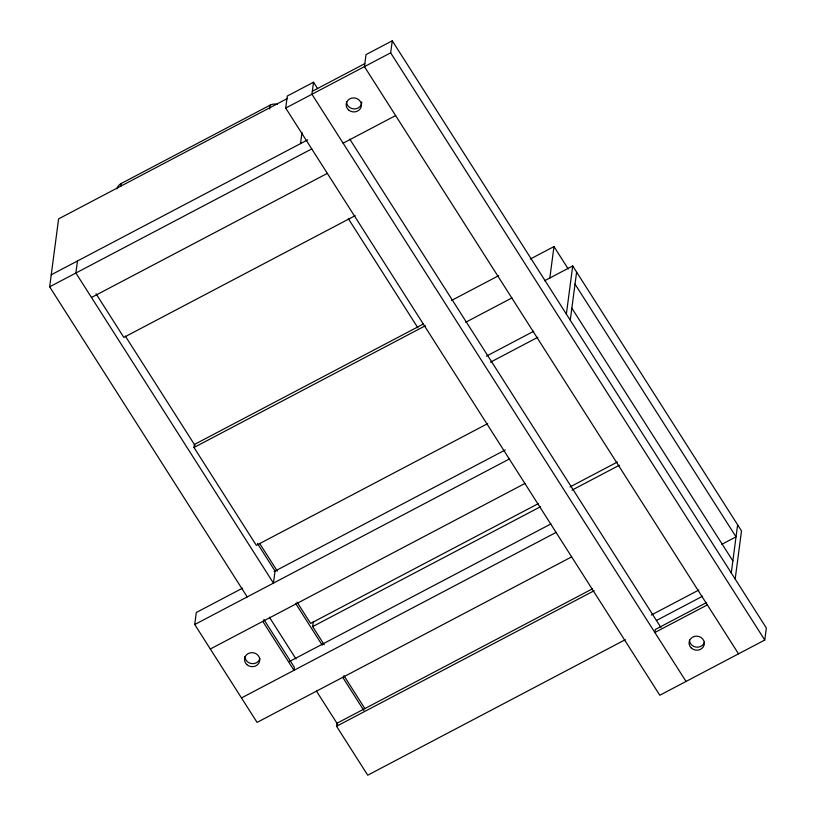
<?xml version="1.0" encoding="UTF-8"?>
<svg xmlns="http://www.w3.org/2000/svg" width="816" height="816" viewBox="0 0 816 816"><rect width="100%" height="100%" fill="white"/><g stroke="black" fill="none" stroke-linecap="round" stroke-linejoin="round"><path stroke-width="1.22" d="M247.207 596.924L49.654 286.824L58.599 218.882L287.579 98.399M77.479 260.987L75.888 273.013L273.452 583.114L275.033 571.078M121.003 185.966L121.329 183.437L270.096 105.162A9.629 8.833 7.5 0 1 277.379 104.346M487.693 423.626L256.336 545.353L193.984 447.494L194.381 444.485L423.494 323.932M571.649 556.889L257.071 722.405L194.728 624.536L196.309 612.5L242.536 588.173M269.596 108.956L270.096 105.162M738.521 653.84L364.436 66.637L366.017 54.611L392.261 40.8L766.346 627.994L764.765 640.03L659.807 695.252L285.712 108.059L287.293 96.023L313.538 82.222L317.638 88.658M300.523 143.626L301.991 132.447M313.538 82.222L311.947 94.258L686.042 681.452M324.197 644.732L312.65 626.606L313.313 621.557M764.765 640.03L390.67 52.836L392.261 40.8M625.321 639.662L367.72 775.2L336.549 726.271L336.947 723.262L592.294 588.907M549.821 278.113L553.972 246.575L530.298 259.029M566.365 314.089L572.71 265.955L544.558 280.765M570.262 320.209L576.606 272.075M731.279 572.944L737.613 524.81M735.175 579.064L741.509 530.93L572.71 265.955M312.344 91.249L364.823 63.628M285.712 108.059L390.67 52.836M51.235 274.788L307.714 139.842M49.654 286.824L311.743 148.92M343.128 143.188L395.607 115.576M91.474 297.483L327.328 173.39M355.195 215.659L123.838 337.396L96.053 293.78M451.36 300.563L498.719 275.645M193.984 447.494L425.34 325.757M465.742 322.238L511.907 297.952M486.428 356.153L533.715 331.276M490.477 362.192L537.836 337.273M274.105 571.567L505.247 449.953M194.728 624.536L509.296 459.02M210.314 649.006L524.892 483.49M538.397 503.584L310.621 623.424L297.034 602.096M569.966 486.968L617.324 462.05M312.65 626.606L540.427 506.756M571.996 490.151L619.354 465.232M289.303 661.582L550.882 523.943M241.485 697.935L556.063 532.42M336.549 726.271L594.14 590.733M721.823 544.323L736.032 536.846L575.015 284.111M651.341 615.009L698.853 590.009M656.36 620.527L702.525 596.241M706.636 602.483L655.268 629.513L654.871 632.512L707.35 604.901M553.972 246.575L568.242 268.964M571.853 308.173L732.86 560.908M349.778 139.118L660.96 627.555M348.289 218.606L417.894 327.859M259.661 543.436L277.328 571.169M343.903 675.668L364.966 708.727M125.327 336.09L195.055 445.536M257.428 543.436L275.165 571.282M295.627 603.412L322.238 645.181M342.71 677.3L363.854 710.501M269.392 617.212L295.994 658.981M316.465 691.111L337.62 724.312M263.864 619.446L294.362 667.315L293.974 670.324L262.793 621.384M116.923 188.771A9.629 8.833 7.5 0 1 121.329 183.437M361.804 101.969A7.64 7.007 7.5 0 1 354.266 108.926A7.64 7.007 7.5 0 1 346.545 101.837M704.483 642.049A7.64 7.007 7.5 0 1 696.191 647.119A7.64 7.007 7.5 0 1 689.469 640.101M259.927 658.532A7.64 7.007 7.5 0 1 251.634 663.602A7.64 7.007 7.5 0 1 244.912 656.584M348.452 109.834A7.64 7.007 7.5 0 0 361.172 106.794A7.64 7.007 7.5 0 0 351.716 98.114A7.64 7.007 7.5 0 0 348.452 109.834M691.366 648.098A7.64 7.007 7.5 0 0 704.096 645.058A7.64 7.007 7.5 0 0 694.63 636.378A7.64 7.007 7.5 0 0 691.366 648.098M246.809 664.581A7.64 7.007 7.5 0 0 259.539 661.541A7.64 7.007 7.5 0 0 250.073 652.861A7.64 7.007 7.5 0 0 246.809 664.581"/></g></svg>
